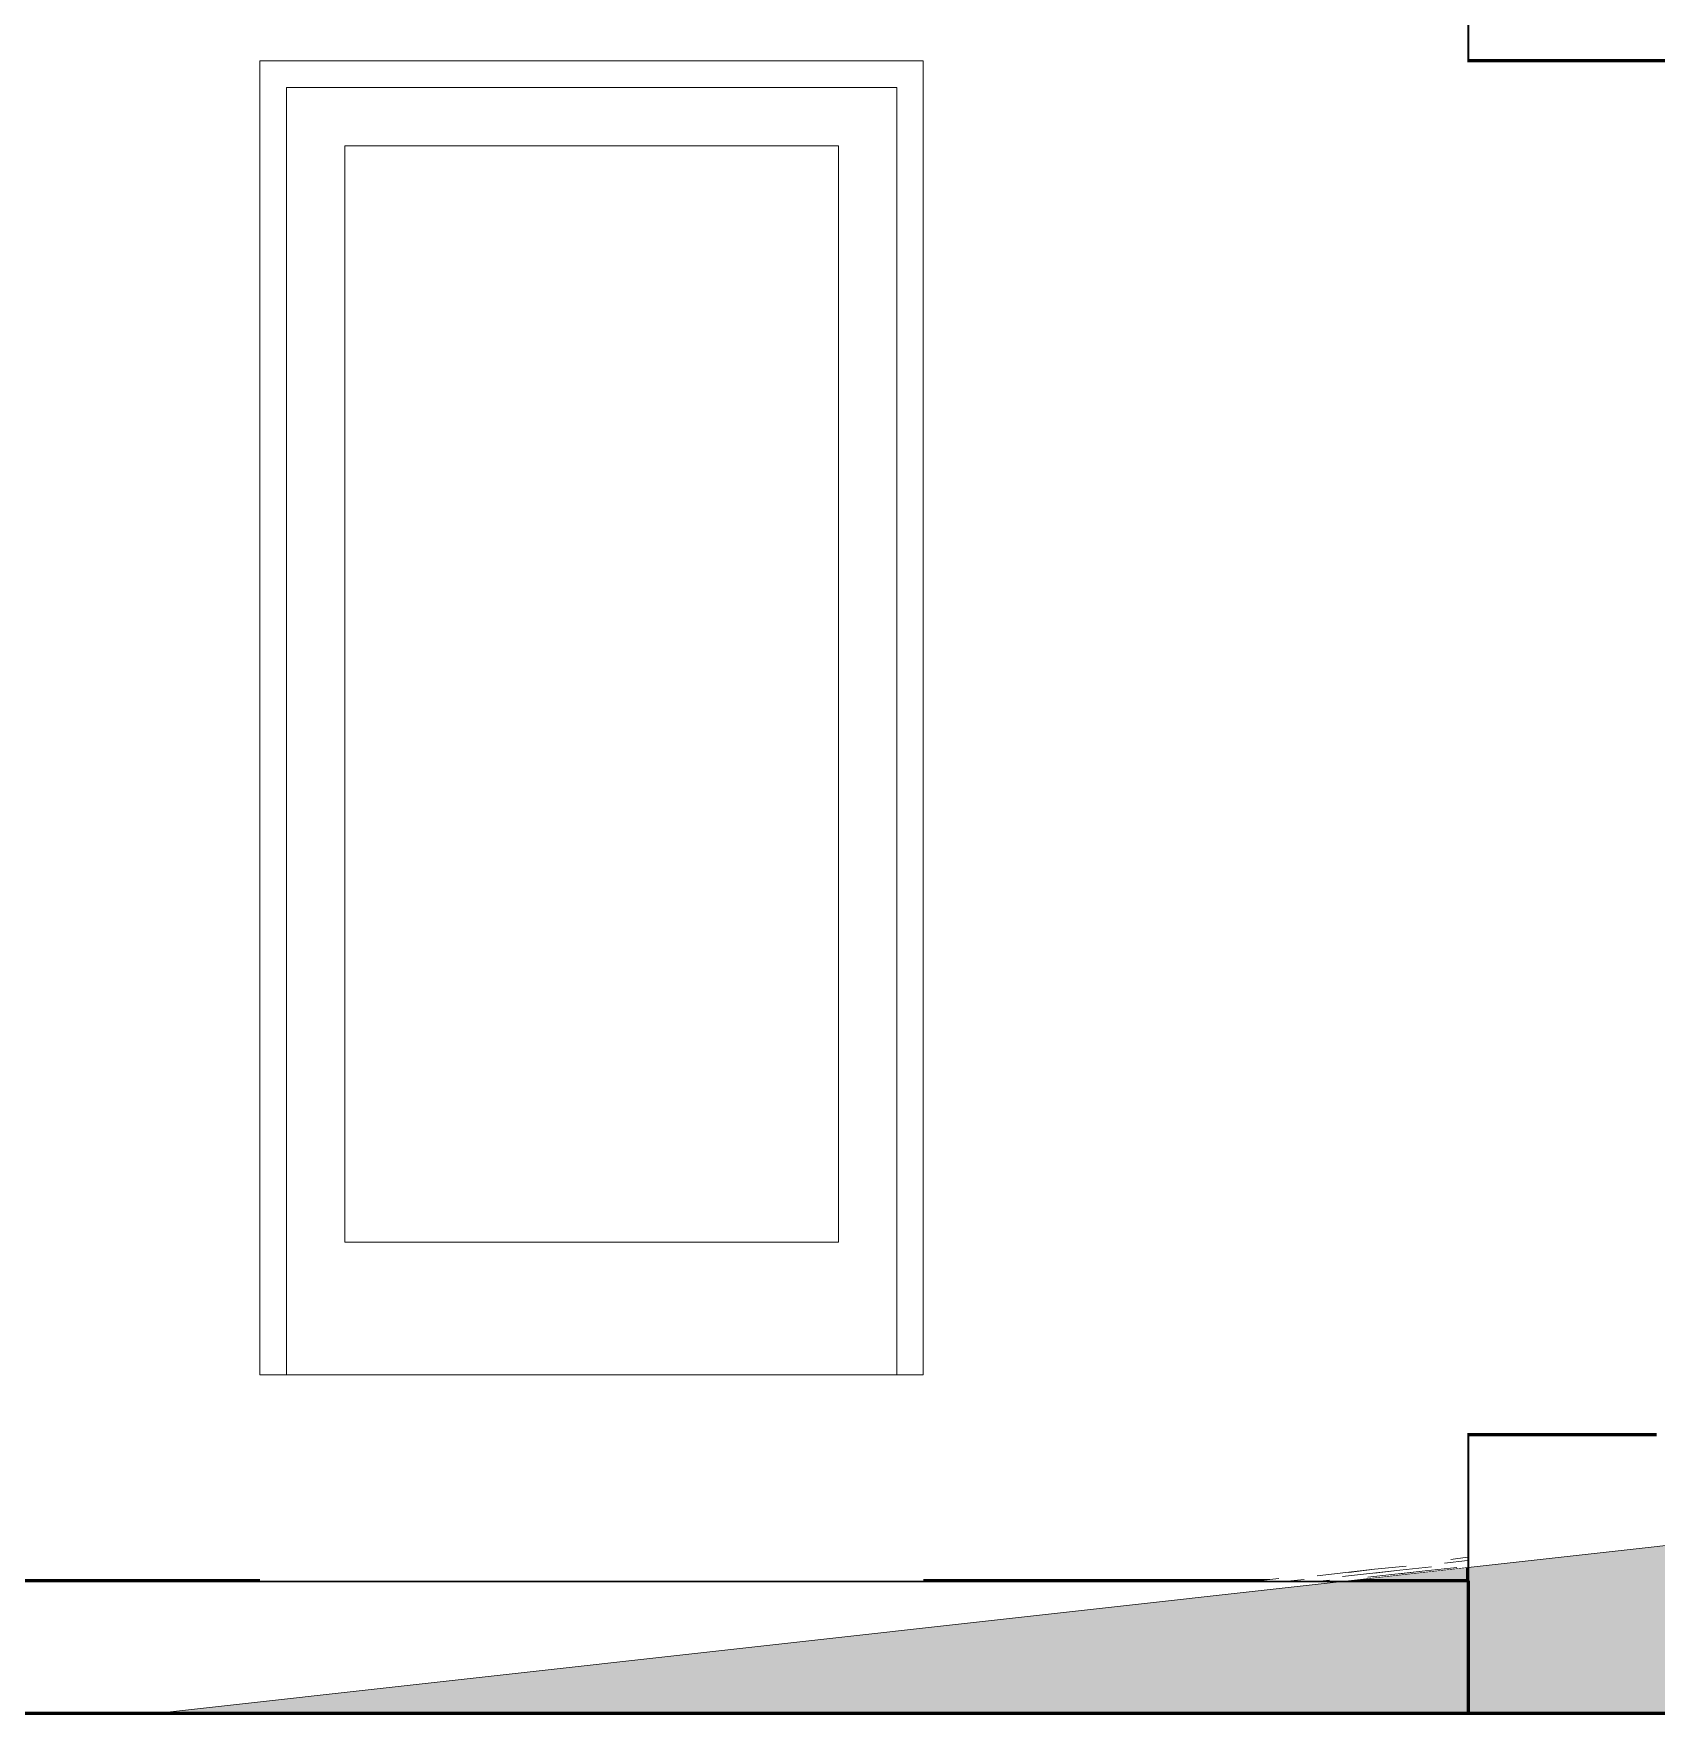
# Model space of a CAD drawing. Header units: metres. Extents: x 48 to 635, y -15 to 39.
# Drawn here: x 491.696 to 494.142, y -14.801 to -12.27 of the extents above; entities that cross this region are included whole.
import ezdxf

# ---------------------------------------------------------------- set-up
doc = ezdxf.new("R2010")
doc.units = ezdxf.units.M
doc.header["$MEASUREMENT"] = 0
doc.linetypes.add('Wipeout_Contour', pattern=[1, 0, -1])
doc.layers.add('Structural - Bearing', color=7, linetype='Continuous')
doc.layers.add('TOPO', color=7, linetype='Continuous')

msp = doc.modelspace()

# ---------------------------------------------------------------- wipeouts: each hides what was drawn before it
at = {"color": 254, "linetype": 'Wipeout_Contour', "lineweight": 0, "ltscale": 1967.250973}
msp.add_wipeout([(491.4073, -11.8813), (491.4073, -14.6013), (491.8573, -14.6013), (491.8573, -11.8813)], dxfattribs=at).dxf.layer = 'Structural - Bearing'
at = {"color": 254, "linetype": 'Wipeout_Contour', "lineweight": 0, "ltscale": 2470.510238}
msp.add_wipeout([(493.8573, -14.3813), (494.1423, -14.3813), (494.1423, -12.3393), (494.1423, -12.3113), (493.8573, -12.3113)], dxfattribs=at).dxf.layer = 'Structural - Bearing'

# ---------------------------------------------------------------- next in the draw order: wipeouts: each hides what was drawn before it
at = {"color": 254, "linetype": 'Wipeout_Contour', "lineweight": 0, "ltscale": 1976.87196}
msp.add_wipeout([(494.3073, -10.7761), (493.8573, -10.7761), (493.8573, -12.3113), (494.3073, -12.3113)], dxfattribs=at).dxf.layer = 'Structural - Bearing'
at = {"color": 254, "linetype": 'Wipeout_Contour', "lineweight": 0, "ltscale": 2966.336234}
msp.add_wipeout([(494.3073, -14.8013), (494.3073, -14.3813), (493.8573, -14.3813), (493.8573, -14.6013), (493.8586, -14.6013), (493.8586, -14.8013)], dxfattribs=at).dxf.layer = 'Structural - Bearing'

# ---------------------------------------------------------------- next in the draw order: linework, layer by layer
at = {"layer": 'Structural - Bearing', "color": 7, "linetype": 'Continuous', "lineweight": 60}
for p, q in [((493.8573, -10.7761), (493.8573, -12.3113)), ((493.8573, -14.3813), (493.8573, -14.6013)), ((494.1423, -14.3813), (493.8573, -14.3813)), ((494.3073, -14.8013), (493.8586, -14.8013))]:
    msp.add_line(p, q, dxfattribs=at)
at = {"layer": 'Structural - Bearing', "color": 7, "linetype": 'Continuous', "lineweight": 60, "flags": 128}
msp.add_lwpolyline([(494.3073, -12.3113), (494.2573, -12.3113), (494.1423, -12.3113), (493.8573, -12.3113)], dxfattribs=at)

# ---------------------------------------------------------------- next in the draw order: wipeouts: each hides what was drawn before it
at = {"color": 254, "linetype": 'Wipeout_Contour', "lineweight": 0, "ltscale": 19717.710675}
msp.add_wipeout([(492.6323, -11.8813), (491.8573, -11.8813), (491.8573, -14.6013), (492.0373, -14.6013), (492.0373, -12.3113), (493.0373, -12.3113), (493.0373, -14.6013), (493.5397, -14.6013), (493.8573, -14.5659), (493.8573, -11.8813), (492.8023, -11.8813), (492.8023, -11.9213), (492.7858, -11.9213), (492.788, -11.9231), (492.8004, -11.9382), (492.8096, -11.9555), (492.8153, -11.9743), (492.8173, -11.9938), (492.8153, -12.0133), (492.8096, -12.032), (492.8004, -12.0493), (492.788, -12.0645), (492.7728, -12.0769), (492.7555, -12.0862), (492.7368, -12.0918), (492.7173, -12.0938), (492.6978, -12.0918), (492.679, -12.0862), (492.6617, -12.0769), (492.6466, -12.0645), (492.6341, -12.0493), (492.6249, -12.032), (492.6192, -12.0133), (492.6173, -11.9938), (492.6192, -11.9743), (492.6249, -11.9555), (492.6341, -11.9382), (492.6466, -11.9231), (492.6487, -11.9213), (492.6323, -11.9213)], dxfattribs=at).dxf.layer = 'Structural - Bearing'

# ---------------------------------------------------------------- next in the draw order: wipeouts: each hides what was drawn before it
at = {"color": 254, "linetype": 'Wipeout_Contour', "lineweight": 0, "ltscale": 1968.955229}
msp.add_wipeout([(492.0373, -12.3513), (492.0373, -14.2913), (492.0773, -14.2913), (492.0773, -12.3513)], dxfattribs=at).dxf.layer = 'Structural - Bearing'
at = {"color": 254, "linetype": 'Wipeout_Contour', "lineweight": 0, "ltscale": 1972.793816}
msp.add_wipeout([(492.9973, -14.2913), (493.0373, -14.2913), (493.0373, -12.3513), (492.9973, -12.3513)], dxfattribs=at).dxf.layer = 'Structural - Bearing'
at = {"color": 254, "linetype": 'Wipeout_Contour', "lineweight": 0, "ltscale": 1954.251474}
msp.add_wipeout([(482.8238, -14.8013), (493.8586, -14.8013), (493.8586, -14.6013), (482.8238, -14.6013)], dxfattribs=at).dxf.layer = 'Structural - Bearing'

# ---------------------------------------------------------------- next in the draw order: linework, layer by layer
at = {"layer": 'Structural - Bearing', "color": 7, "linetype": 'Continuous', "lineweight": 60}
for p, q in [((493.8573, -14.6013), (482.8238, -14.6013)), ((493.8586, -14.6013), (493.8573, -14.6013)), ((493.8586, -14.6013), (493.8586, -14.8013)), ((493.8586, -14.8013), (482.8238, -14.8013))]:
    msp.add_line(p, q, dxfattribs=at)

# ---------------------------------------------------------------- next in the draw order: wipeouts: each hides what was drawn before it
at = {"color": 254, "linetype": 'Wipeout_Contour', "lineweight": 0, "ltscale": 2956.177389}
msp.add_wipeout([(492.0373, -12.3513), (492.0773, -12.3513), (492.9973, -12.3513), (493.0373, -12.3513), (493.0373, -12.3113), (492.0373, -12.3113)], dxfattribs=at).dxf.layer = 'Structural - Bearing'
at = {"color": 254, "linetype": 'Wipeout_Contour', "lineweight": 0, "ltscale": 1969.204023}
msp.add_wipeout([(492.0773, -12.4393), (492.0773, -14.0913), (492.1653, -14.0913), (492.1653, -12.4393)], dxfattribs=at).dxf.layer = 'Structural - Bearing'
at = {"color": 254, "linetype": 'Wipeout_Contour', "lineweight": 0, "ltscale": 1972.53081}
msp.add_wipeout([(492.9093, -14.0913), (492.9973, -14.0913), (492.9973, -12.4393), (492.9093, -12.4393)], dxfattribs=at).dxf.layer = 'Structural - Bearing'

# ---------------------------------------------------------------- next in the draw order: linework, layer by layer
at = {"layer": 'Structural - Bearing', "color": 251, "linetype": 'Continuous', "lineweight": 20, "true_color": 0x6a6a6a}
for p, q in [((492.0373, -14.2913), (492.0373, -12.3113)), ((492.0373, -12.3113), (493.0373, -12.3113)), ((493.0373, -12.3113), (493.0373, -14.2913))]:
    msp.add_line(p, q, dxfattribs=at)

# ---------------------------------------------------------------- next in the draw order: wipeouts: each hides what was drawn before it
at = {"color": 254, "linetype": 'Wipeout_Contour', "lineweight": 0, "ltscale": 2956.188424}
msp.add_wipeout([(492.9973, -12.3513), (492.0773, -12.3513), (492.0773, -12.4393), (492.1653, -12.4393), (492.9093, -12.4393), (492.9973, -12.4393)], dxfattribs=at).dxf.layer = 'Structural - Bearing'
at = {"color": 254, "linetype": 'Wipeout_Contour', "lineweight": 0, "ltscale": 2956.417398}
msp.add_wipeout([(492.0773, -14.2913), (492.9973, -14.2913), (492.9973, -14.0913), (492.9093, -14.0913), (492.1653, -14.0913), (492.0773, -14.0913)], dxfattribs=at).dxf.layer = 'Structural - Bearing'
at = {"color": 254, "linetype": 'Wipeout_Contour', "lineweight": 0, "ltscale": 1975.375124}
msp.add_wipeout([(493.5397, -14.6013), (493.6767, -14.6013), (493.8573, -14.5812), (493.8573, -14.5659)], dxfattribs=at).dxf.layer = 'TOPO'

# ---------------------------------------------------------------- next in the draw order: linework, layer by layer
at = {"layer": 'Structural - Bearing', "color": 30, "linetype": 'Continuous', "lineweight": 18, "true_color": 0xff6600}
for p, q in [((492.0773, -12.3513), (492.0773, -14.2913)), ((492.9973, -12.3513), (492.0773, -12.3513)), ((492.9973, -14.2913), (492.9973, -12.3513))]:
    msp.add_line(p, q, dxfattribs=at)
at = {"layer": 'TOPO', "color": 54, "linetype": 'Continuous', "lineweight": 13}
for p, q in [((493.8573, -14.5711), (493.8227, -14.575)), ((493.8573, -14.566), (493.8325, -14.5692)), ((493.542, -14.6013), (493.5732, -14.5982)), ((493.5911, -14.6013), (493.6114, -14.5993)), ((493.7172, -14.5841), (493.6308, -14.5938)), ((493.6401, -14.6013), (493.6497, -14.6003)), ((493.7554, -14.5852), (493.669, -14.5948)), ((493.7172, -14.5841), (493.6788, -14.5891)), ((493.7937, -14.5862), (493.7072, -14.5959)), ((493.7554, -14.5852), (493.717, -14.5901)), ((493.7172, -14.5841), (493.7652, -14.5794)), ((493.7937, -14.5862), (493.7552, -14.5912)), ((493.7554, -14.5852), (493.8034, -14.5805)), ((493.7937, -14.5862), (493.8417, -14.5815))]:
    msp.add_line(p, q, dxfattribs=at)

# ---------------------------------------------------------------- next in the draw order: wipeouts: each hides what was drawn before it
at = {"color": 254, "linetype": 'Wipeout_Contour', "lineweight": 0, "ltscale": 1970.867452}
msp.add_wipeout([(492.1653, -14.0913), (492.9093, -14.0913), (492.9093, -12.4393), (492.1653, -12.4393)], dxfattribs=at).dxf.layer = 'Structural - Bearing'

# ---------------------------------------------------------------- next in the draw order: linework, layer by layer
at = {"layer": 'Structural - Bearing', "color": 30, "linetype": 'Continuous', "lineweight": 18, "true_color": 0xff6600}
for p, q in [((492.1653, -14.0913), (492.1653, -12.4393)), ((492.1653, -12.4393), (492.9093, -12.4393)), ((492.9093, -12.4393), (492.9093, -14.0913)), ((492.9093, -14.0913), (492.1653, -14.0913))]:
    msp.add_line(p, q, dxfattribs=at)

# ---------------------------------------------------------------- next in the draw order: wipeouts: each hides what was drawn before it
at = {"color": 254, "linetype": 'Wipeout_Contour', "lineweight": 0, "ltscale": 1970.99757}
msp.add_wipeout([(493.0373, -14.2913), (492.0373, -14.2913), (492.0373, -14.6013), (493.0373, -14.6013)], dxfattribs=at).dxf.layer = 'Structural - Bearing'

# ---------------------------------------------------------------- next in the draw order: hatches: boundary and pattern name
at = {"layer": 'TOPO', "linetype": 'Continuous', "lineweight": 0, "true_color": 0x353329}
msp.add_hatch(color=250, dxfattribs=at).paths.add_polyline_path([(499.8301, -13.8399), (499.2155, -13.9778), (499.0989, -14.0071), (498.4741, -14.1069), (497.2322, -14.2055), (491.88, -14.8013), (499.8301, -14.8013)])

# ---------------------------------------------------------------- next in the draw order: linework, layer by layer
at = {"layer": 'Structural - Bearing', "color": 123, "linetype": 'Continuous', "lineweight": 20, "true_color": 0x71cebe}
msp.add_line((492.0373, -14.2913), (493.0373, -14.2913), dxfattribs=at)
at = {"layer": 'TOPO', "color": 55, "linetype": 'Continuous', "lineweight": 13, "true_color": 0xa2a233, "flags": 128}
msp.add_lwpolyline([(499.8301, -13.8399), (499.2155, -13.9778), (499.0989, -14.0071), (498.4741, -14.1069), (497.2322, -14.2055), (491.88, -14.8013)], dxfattribs=at)

doc.saveas('drawing.dxf')
